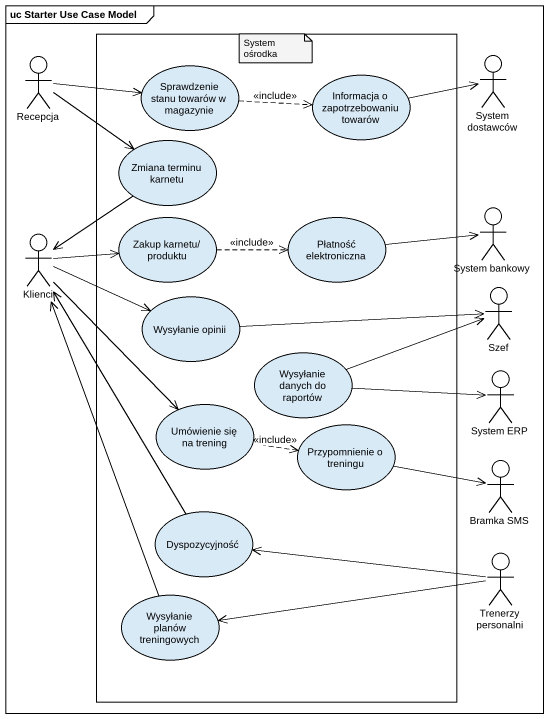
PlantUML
@startuml
mainframe uc Starter Use Case Model
actor Recepcja
rectangle " " as rectangle1 {
  usecase "Sprawdzenie stanu towarów w magazynie" as Sprawdzenie_stanu_towarów_w
  usecase "Informacja o zapotrzebowaniu towarów" as Informacja_o
  usecase "Zmiana terminu karnetu" as Zmiana_terminu_karnetu
  usecase "Zakup karnetu/ produktu" as Zakup_karnetu_produktu
  usecase "Płatność elektroniczna" as Płatność_elektroniczna
  usecase "Wysyłanie opinii" as Wysyłanie_opinii
  usecase "Wysyłanie danych do raportów" as Wysyłanie_danych_do_raportów
  usecase "Umówienie się na trening" as Umówienie_się_na_trening
  usecase "Przypomnienie o treningu" as Przypomnienie_o_treningu
  usecase Dyspozycyjność
  usecase "Wysyłanie planów treningowych" as Wysyłanie_planów
}
actor "System dostawców" as System_dostawców
actor "System bankowy" as System_bankowy
actor Klienci
actor Szef
actor "System ERP" as System_ERP
actor "Bramka SMS" as Bramka_SMS
actor "Trenerzy personalni" as Trenerzy_personalni
Recepcja -right-> Sprawdzenie_stanu_towarów_w
Recepcja -right-> Zmiana_terminu_karnetu
Sprawdzenie_stanu_towarów_w .right.> Informacja_o : <<include>>
Informacja_o -right-> System_dostawców
Zmiana_terminu_karnetu --> Klienci
Zakup_karnetu_produktu .right.> Płatność_elektroniczna : <<include>>
Płatność_elektroniczna -right-> System_bankowy
Klienci -right-> Zakup_karnetu_produktu
Klienci -right-> Wysyłanie_opinii
Klienci --> Umówienie_się_na_trening
Wysyłanie_opinii -right-> Szef
Wysyłanie_danych_do_raportów -right-> Szef
Wysyłanie_danych_do_raportów -right-> System_ERP
Umówienie_się_na_trening .right.> Przypomnienie_o_treningu : <<include>>
Bramka_SMS <-left- Przypomnienie_o_treningu
Dyspozycyjność -up-> Klienci
Dyspozycyjność <-right- Trenerzy_personalni
Trenerzy_personalni -left-> Wysyłanie_planów
Wysyłanie_planów -up-> Klienci
note as N1
  System ośrodka
end note
@enduml
